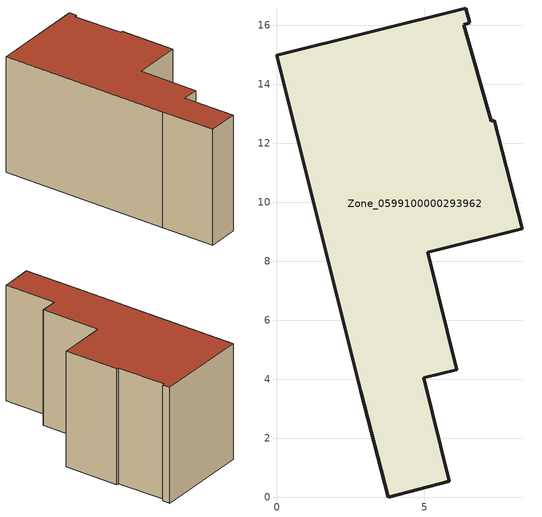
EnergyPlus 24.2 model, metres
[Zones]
Zone_0599100000293962
 floor ground (C_G): 7.27,12.75 7.38,12.77 8.31,9.09 5.11,8.3 6.09,4.32 4.98,4.05 5.85,0.53 3.77,0 2.84,3.59 0,14.97 6.41,16.58 6.54,16.07 6.34,16.01 z0
 wall outside (C_F): 2.84,3.59 3.77,0 5.85,0.53 4.98,4.05 6.09,4.32 5.11,8.3 8.31,9.09 7.38,12.77 7.27,12.75 6.34,16.01 6.54,16.07 6.41,16.58 0,14.97 2.84,3.59 z0:8.07
 roof outside (C_R): 7.27,12.75 6.34,16.01 6.54,16.07 6.41,16.58 0,14.97 2.84,3.59 3.77,0 5.85,0.53 4.98,4.05 6.09,4.32 5.11,8.3 8.31,9.09 7.38,12.77 z8.07
[BUILDING]
Pand.0599100000293962: North Axis=0; Terrain=City; Loads Convergence Tolerance Value=0.04; Temperature Convergence Tolerance Value=0.4; Solar Distribution=FullExterior; Maximum Number of Warmup Days=25; Minimum Number of Warmup Days=1
[Site:Location]
Rotterdam.The.Hague.AP_ZH_NLD Design_Conditions: Latitude=51.96; Longitude=4.45; Time Zone=1; Elevation=-4.5
[SITE:GROUNDTEMPERATURE:BUILDINGSURFACE]
18, 18, 18, 18, 18, 18, 18, 18, 18, 18, 18, 18
[MATERIAL] Thermal Absorptance=0.9; Solar Absorptance=0.7; Visible Absorptance=0.7
Name | Roughness | Thickness | Conductivity | Density | Specific Heat
G.TC.1946-1964 | MediumSmooth | 0.15 | 1 | 540 | 1210
F.TC.1946-1964 | Rough | 0.3 | 0.857143 | 1920 | 840
R.TC.1946-1964 | MediumRough | 0.2 | 0.235294 | 1500 | 1000
[CONSTRUCTION]
C_G: G.TC.1946-1964
C_F: F.TC.1946-1964
C_R: R.TC.1946-1964
[ZONE]
Zone_0599100000293962: Type=1; Multiplier=1; Ceiling Height=Autocalculate; Volume=Autocalculate; Floor Area=autocalculate; Part of Total Floor Area=Yes
[ZONEINFILTRATION:DESIGNFLOWRATE]
Infil_Zone_0599100000293962: Zone or ZoneList or Space or SpaceList=Zone_0599100000293962; Schedule=AlwaysOn; Design Flow Rate Calculation Method=Flow/Area; Flow Rate per Floor Area=0.003; Constant Term Coefficient=1; Temperature Term Coefficient=0; Velocity Term Coefficient=0; Velocity Squared Term Coefficient=0
[HVACTEMPLATE:ZONE:IDEALLOADSAIRSYSTEM]
Zone_0599100000293962: Maximum Heating Supply Air Temperature=50; Minimum Cooling Supply Air Temperature=13; Maximum Heating Supply Air Humidity Ratio=0.0156; Minimum Cooling Supply Air Humidity Ratio=0.0077; Heating Limit=NoLimit; Cooling Limit=NoLimit; Dehumidification Control Type=ConstantSensibleHeatRatio; Cooling Sensible Heat Ratio=0.7; Dehumidification Setpoint=60; Humidification Control Type=None; Humidification Setpoint=30; Outdoor Air Method=None; Outdoor Air Flow Rate per Person=0.00944; Outdoor Air Flow Rate per Zone Floor Area=0; Outdoor Air Flow Rate per Zone=0; Demand Controlled Ventilation Type=None; Outdoor Air Economizer Type=NoEconomizer; Heat Recovery Type=None; Sensible Heat Recovery Effectiveness=0.7; Latent Heat Recovery Effectiveness=0.65
[ZONECONTROL:THERMOSTAT]
ThermostatControl_Zone_0599100000293962: Zone or ZoneList=Zone_0599100000293962; Control Type Schedule=DualSetpointControlType; Control 1=Thermostat_Zone_0599100000293962; Temperature Difference Between Cutout And Setpoint=0
[THERMOSTATSETPOINT:DUALSETPOINT]
Thermostat_Zone_0599100000293962: Heating Setpoint Temperature Schedule=HeatingSetpoint_Zone_0599100000293962; Cooling Setpoint Temperature Schedule=CoolingSetpoint_Zone_0599100000293962
[SCHEDULE:COMPACT]
HeatingSetpoint_Zone_0599100000293962: Through: 12/31, For: AllDays, Until: 24:00, 21
CoolingSetpoint_Zone_0599100000293962: Through: 12/31, For: AllDays, Until: 24:00, 24
DualSetpointControlType: Through: 12/31, For: AllDays, Until: 24:00, 4
AlwaysOn: Through: 12/31, For: AllDays, Until: 24:00, 1
